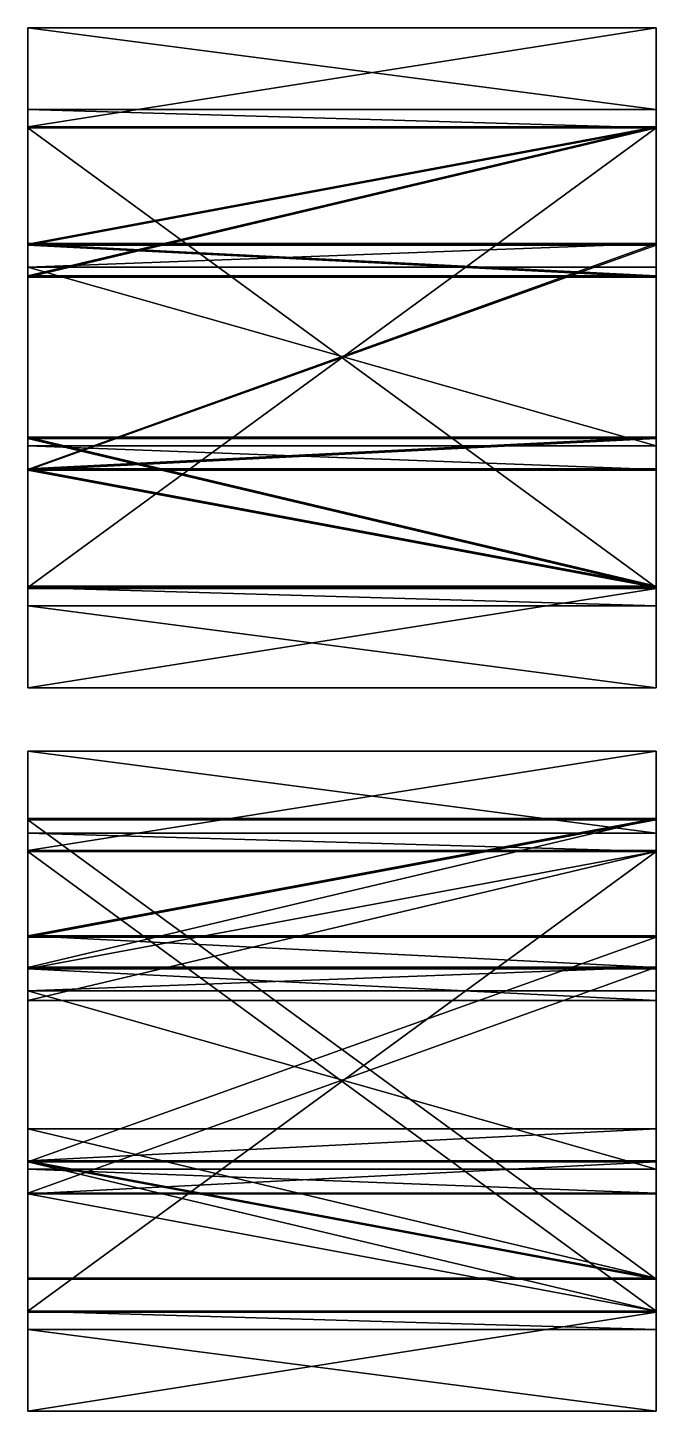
# Model space of a CAD drawing. Extents: x -1 to 513, y -336 to 796.
import ezdxf

# ---------------------------------------------------------------- set-up
doc = ezdxf.new("R2010")
doc.units = 0

msp = doc.modelspace()

# ---------------------------------------------------------------- meshes
at = {"layer": 'OBJECT000', "color": 50}
mesh = msp.add_polyface(dxfattribs=at)
corners = [(-1, 338, -65), (-1, 337.221985, -65), (513, 337.221985, -65), (513, 338, -65), (-1, 338, 195.72319), (-1, 323, 185.526337), (-1, 256, 109.943512), (-1, 256, 25.122467), (513, 256, 25.122467), (513, 256, 109.943512), (513, 323, 185.526337), (513, 338, 195.72319)]
mesh.append_faces([[corners[k] for k in face] for face in [(1, 3, 0), (5, 0, 4), (2, 11, 3), (8, 6, 9), (10, 4, 11), (9, 5, 10), (2, 7, 8), (0, 11, 4)]], dxfattribs={"vtx0": -1})
mesh.append_faces([[corners[k] for k in face] for face in [(5, 7, 1), (5, 1, 0), (2, 9, 10), (2, 10, 11)]], dxfattribs={"vtx0": -1, "vtx2": -1})
mesh.append_faces([[corners[k] for k in face] for face in [(1, 2, 3), (5, 6, 7), (2, 8, 9), (8, 7, 6), (10, 5, 4), (9, 6, 5), (2, 1, 7), (0, 3, 11)]], dxfattribs={"vtx2": -1})
at = {"layer": 'OBJECT001', "color": 50}
mesh = msp.add_polyface(dxfattribs=at)
corners = [(-1, 714.776978, -65), (-1, 714, -65), (513, 714, -65), (513, 714.776978, -65), (-1, 796, 25.122467), (-1, 796, 109.94355), (-1, 729.036377, 185.463806), (-1, 714, 194.764664), (513, 729.036377, 185.463806), (513, 796, 109.94355), (513, 796, 25.122467), (513, 714, 194.764664)]
mesh.append_faces([[corners[k] for k in face] for face in [(1, 3, 0), (0, 7, 1), (9, 11, 8), (4, 9, 5), (5, 8, 6), (0, 10, 4), (2, 7, 11), (6, 11, 7)]], dxfattribs={"vtx0": -1})
mesh.append_faces([[corners[k] for k in face] for face in [(0, 5, 6), (0, 6, 7), (9, 3, 2), (9, 2, 11)]], dxfattribs={"vtx0": -1, "vtx2": -1})
mesh.append_faces([[corners[k] for k in face] for face in [(1, 2, 3), (0, 4, 5), (9, 10, 3), (4, 10, 9), (5, 9, 8), (0, 3, 10), (2, 1, 7), (6, 8, 11)]], dxfattribs={"vtx2": -1})
at = {"layer": 'OBJECT002', "color": 50}
mesh = msp.add_polyface(dxfattribs=at)
corners = [(-1, 714, -70), (-1, 338, -70), (513, 338, -70), (513, 714, -70), (-1, 338, -60), (-1, 714, -60), (513, 714, -60), (513, 338, -60)]
mesh.append_faces([[corners[k] for k in face] for face in [(1, 3, 0), (1, 5, 4), (3, 7, 6), (0, 6, 5), (2, 4, 7), (5, 7, 4)]], dxfattribs={"vtx0": -1})
mesh.append_faces([[corners[k] for k in face] for face in [(1, 2, 3), (1, 0, 5), (3, 2, 7), (0, 3, 6), (2, 1, 4), (5, 6, 7)]], dxfattribs={"vtx2": -1})
at = {"layer": 'OBJECT003', "color": 50}
mesh = msp.add_polyface(dxfattribs=at)
corners = [(-1, 339, 22.885986), (-1, 435.014923, 73), (513, 435.014923, 73), (513, 339, 22.885986), (-1, 461, 73), (513, 461, 73), (-1, 339, 11), (513, 339, 11)]
mesh.append_faces([[corners[k] for k in face] for face in [(1, 3, 0), (1, 5, 2), (1, 6, 4), (3, 5, 7), (0, 7, 6), (4, 7, 5)]], dxfattribs={"vtx0": -1})
mesh.append_faces([[corners[k] for k in face] for face in [(1, 2, 3), (1, 4, 5), (1, 0, 6), (3, 2, 5), (0, 3, 7), (4, 6, 7)]], dxfattribs={"vtx2": -1})
at = {"layer": 'OBJECT004', "color": 50}
mesh = msp.add_polyface(dxfattribs=at)
corners = [(-1, 618, 73), (-1, 434, 73), (513, 434, 73), (513, 618, 73), (-1, 338, 83), (-1, 338, 82.882355), (-1, 714, 82.868973), (-1, 714, 83), (513, 714, 83), (513, 714, 82.868973), (513, 338, 82.882355), (513, 338, 83)]
mesh.append_faces([[corners[k] for k in face] for face in [(1, 3, 0), (5, 7, 4), (9, 11, 8), (6, 8, 7), (10, 4, 11), (7, 11, 4), (0, 9, 6), (1, 10, 2)]], dxfattribs={"vtx0": -1})
mesh.append_faces([[corners[k] for k in face] for face in [(5, 0, 6), (5, 6, 7), (9, 2, 10), (9, 10, 11)]], dxfattribs={"vtx0": -1, "vtx2": -1})
mesh.append_faces([[corners[k] for k in face] for face in [(1, 2, 3), (5, 1, 0), (9, 3, 2), (6, 9, 8), (10, 5, 4), (7, 8, 11), (0, 3, 9), (1, 5, 10)]], dxfattribs={"vtx2": -1})
at = {"layer": 'OBJECT005', "color": 50}
mesh = msp.add_polyface(dxfattribs=at)
corners = [(513, 618.988403, 73), (-1, 618.988403, 73), (-1, 715, 22.887573), (513, 715, 22.887573), (-1, 593, 73), (513, 593, 73), (-1, 715, 11), (513, 715, 11)]
mesh.append_faces([[corners[k] for k in face] for face in [(1, 3, 0), (1, 5, 4), (2, 4, 6), (0, 7, 5), (3, 6, 7), (4, 7, 6)]], dxfattribs={"vtx0": -1})
mesh.append_faces([[corners[k] for k in face] for face in [(1, 2, 3), (1, 0, 5), (2, 1, 4), (0, 3, 7), (3, 2, 6), (4, 5, 7)]], dxfattribs={"vtx2": -1})
at = {"layer": 'OBJECT006', "color": 50}
mesh = msp.add_polyface(dxfattribs=at)
corners = [(-1, 122), (-1, -254), (513, -254), (513, 122), (-1, -254, 10), (-1, 122, 10), (513, 122, 10), (513, -254, 10)]
mesh.append_faces([[corners[k] for k in face] for face in [(1, 3, 0), (1, 5, 4), (3, 7, 6), (0, 6, 5), (2, 4, 7), (5, 7, 4)]], dxfattribs={"vtx0": -1})
mesh.append_faces([[corners[k] for k in face] for face in [(1, 2, 3), (1, 0, 5), (3, 2, 7), (0, 3, 6), (2, 1, 4), (5, 6, 7)]], dxfattribs={"vtx2": -1})
at = {"layer": 'OBJECT007', "color": 50}
mesh = msp.add_polyface(dxfattribs=at)
corners = [(-1, -254, 5), (-1, -254.778015, 5), (513, -254.778015, 5), (513, -254, 5), (-1, -254, 196.723297), (-1, -269, 189.225006), (-1, -336, 133.645035), (-1, -336, 71.271729), (513, -336, 71.271729), (513, -336, 133.645035), (513, -269, 189.225006), (513, -254, 196.723297)]
mesh.append_faces([[corners[k] for k in face] for face in [(1, 3, 0), (5, 0, 4), (2, 11, 3), (8, 6, 9), (10, 4, 11), (9, 5, 10), (2, 7, 8), (0, 11, 4)]], dxfattribs={"vtx0": -1})
mesh.append_faces([[corners[k] for k in face] for face in [(5, 7, 1), (5, 1, 0), (2, 9, 10), (2, 10, 11)]], dxfattribs={"vtx0": -1, "vtx2": -1})
mesh.append_faces([[corners[k] for k in face] for face in [(1, 2, 3), (5, 6, 7), (2, 8, 9), (8, 7, 6), (10, 5, 4), (9, 6, 5), (2, 1, 7), (0, 3, 11)]], dxfattribs={"vtx2": -1})
at = {"layer": 'OBJECT008', "color": 50}
mesh = msp.add_polyface(dxfattribs=at)
corners = [(-1, 122.777008, 5), (-1, 122, 5), (513, 122, 5), (513, 122.777008, 5), (-1, 204, 71.271729), (-1, 204, 133.645065), (-1, 137.036407, 189.179047), (-1, 122, 196.018433), (513, 137.036407, 189.179047), (513, 204, 133.645065), (513, 204, 71.271729), (513, 122, 196.018433)]
mesh.append_faces([[corners[k] for k in face] for face in [(1, 3, 0), (0, 7, 1), (9, 11, 8), (4, 9, 5), (5, 8, 6), (0, 10, 4), (2, 7, 11), (6, 11, 7)]], dxfattribs={"vtx0": -1})
mesh.append_faces([[corners[k] for k in face] for face in [(0, 5, 6), (0, 6, 7), (9, 3, 2), (9, 2, 11)]], dxfattribs={"vtx0": -1, "vtx2": -1})
mesh.append_faces([[corners[k] for k in face] for face in [(1, 2, 3), (0, 4, 5), (9, 10, 3), (4, 10, 9), (5, 9, 8), (0, 3, 10), (2, 1, 7), (6, 8, 11)]], dxfattribs={"vtx2": -1})
at = {"layer": 'OBJECT009', "color": 50}
mesh = msp.add_polyface(dxfattribs=at)
corners = [(-1, -254, 195.886002), (-1, -157.985077, 246), (513, -157.985077, 246), (513, -254, 195.886002), (-1, -132, 246), (513, -132, 246), (-1, -254, 184), (513, -254, 184)]
mesh.append_faces([[corners[k] for k in face] for face in [(1, 3, 0), (1, 5, 2), (1, 6, 4), (3, 5, 7), (0, 7, 6), (4, 7, 5)]], dxfattribs={"vtx0": -1})
mesh.append_faces([[corners[k] for k in face] for face in [(1, 2, 3), (1, 4, 5), (1, 0, 6), (3, 2, 5), (0, 3, 7), (4, 6, 7)]], dxfattribs={"vtx2": -1})
at = {"layer": 'OBJECT010', "color": 50}
mesh = msp.add_polyface(dxfattribs=at)
corners = [(-1, -138, 256), (-1, 8, 256), (513, 8, 256), (513, -138, 256), (-1, 27.333481, 246), (-1, -157.565399, 246), (513, -157.565399, 246), (513, 27.333481, 246)]
mesh.append_faces([[corners[k] for k in face] for face in [(1, 3, 0), (1, 5, 4), (3, 7, 6), (0, 6, 5), (1, 7, 2), (5, 7, 4)]], dxfattribs={"vtx0": -1})
mesh.append_faces([[corners[k] for k in face] for face in [(1, 2, 3), (1, 0, 5), (3, 2, 7), (0, 3, 6), (1, 4, 7), (5, 6, 7)]], dxfattribs={"vtx2": -1})
at = {"layer": 'OBJECT011', "color": 50}
mesh = msp.add_polyface(dxfattribs=at)
corners = [(513, 25.988411, 246), (-1, 25.988411, 246), (-1, 122, 195.887589), (513, 122, 195.887589), (-1, 0, 246), (513, 0, 246), (-1, 122, 184), (513, 122, 184)]
mesh.append_faces([[corners[k] for k in face] for face in [(1, 3, 0), (1, 5, 4), (2, 4, 6), (0, 7, 5), (3, 6, 7), (4, 7, 6)]], dxfattribs={"vtx0": -1})
mesh.append_faces([[corners[k] for k in face] for face in [(1, 2, 3), (1, 0, 5), (2, 1, 4), (0, 3, 7), (3, 2, 6), (4, 5, 7)]], dxfattribs={"vtx2": -1})
at = {"layer": 'OBJECT012', "color": 50}
mesh = msp.add_polyface(dxfattribs=at)
corners = [(-1, 338, 194.886002), (-1, 434.014923, 245), (513, 434.014923, 245), (513, 338, 194.886002), (-1, 460, 245), (513, 460, 245), (-1, 338, 183), (513, 338, 183)]
mesh.append_faces([[corners[k] for k in face] for face in [(1, 3, 0), (1, 5, 2), (1, 6, 4), (3, 5, 7), (0, 7, 6), (4, 7, 5)]], dxfattribs={"vtx0": -1})
mesh.append_faces([[corners[k] for k in face] for face in [(1, 2, 3), (1, 4, 5), (1, 0, 6), (3, 2, 5), (0, 3, 7), (4, 6, 7)]], dxfattribs={"vtx2": -1})
at = {"layer": 'OBJECT013', "color": 50}
mesh = msp.add_polyface(dxfattribs=at)
corners = [(-1, 454, 255), (-1, 600, 255), (513, 600, 255), (513, 454, 255), (-1, 619.333496, 245), (-1, 434.434601, 245), (513, 434.434601, 245), (513, 619.333496, 245)]
mesh.append_faces([[corners[k] for k in face] for face in [(1, 3, 0), (1, 5, 4), (3, 7, 6), (0, 6, 5), (1, 7, 2), (5, 7, 4)]], dxfattribs={"vtx0": -1})
mesh.append_faces([[corners[k] for k in face] for face in [(1, 2, 3), (1, 0, 5), (3, 2, 7), (0, 3, 6), (1, 4, 7), (5, 6, 7)]], dxfattribs={"vtx2": -1})
at = {"layer": 'OBJECT014', "color": 50}
mesh = msp.add_polyface(dxfattribs=at)
corners = [(513, 617.988403, 245), (-1, 617.988403, 245), (-1, 714, 194.887589), (513, 714, 194.887589), (-1, 592, 245), (513, 592, 245), (-1, 714, 183), (513, 714, 183)]
mesh.append_faces([[corners[k] for k in face] for face in [(1, 3, 0), (1, 5, 4), (2, 4, 6), (0, 7, 5), (3, 6, 7), (4, 7, 6)]], dxfattribs={"vtx0": -1})
mesh.append_faces([[corners[k] for k in face] for face in [(1, 2, 3), (1, 0, 5), (2, 1, 4), (0, 3, 7), (3, 2, 6), (4, 5, 7)]], dxfattribs={"vtx2": -1})
at = {"layer": 'OBJECT015', "color": 50}
mesh = msp.add_polyface(dxfattribs=at)
corners = [(-1, -227, -124.114014), (-1, -130.985077, -74), (513, -130.985077, -74), (513, -227, -124.114014), (-1, -105, -74), (513, -105, -74), (-1, -227, -136), (513, -227, -136)]
mesh.append_faces([[corners[k] for k in face] for face in [(1, 3, 0), (1, 5, 2), (1, 6, 4), (3, 5, 7), (0, 7, 6), (4, 7, 5)]], dxfattribs={"vtx0": -1})
mesh.append_faces([[corners[k] for k in face] for face in [(1, 2, 3), (1, 4, 5), (1, 0, 6), (3, 2, 5), (0, 3, 7), (4, 6, 7)]], dxfattribs={"vtx2": -1})
at = {"layer": 'OBJECT016', "color": 50}
mesh = msp.add_polyface(dxfattribs=at)
corners = [(-1, 52, -74), (-1, -132, -74), (513, -132, -74), (513, 52, -74), (-1, -228, -64), (-1, -228, -64.117645), (-1, 148, -64.131027), (-1, 148, -64), (513, 148, -64), (513, 148, -64.131027), (513, -228, -64.117645), (513, -228, -64)]
mesh.append_faces([[corners[k] for k in face] for face in [(1, 3, 0), (5, 7, 4), (9, 11, 8), (6, 8, 7), (10, 4, 11), (7, 11, 4), (0, 9, 6), (1, 10, 2)]], dxfattribs={"vtx0": -1})
mesh.append_faces([[corners[k] for k in face] for face in [(5, 0, 6), (5, 6, 7), (9, 2, 10), (9, 10, 11)]], dxfattribs={"vtx0": -1, "vtx2": -1})
mesh.append_faces([[corners[k] for k in face] for face in [(1, 2, 3), (5, 1, 0), (9, 3, 2), (6, 9, 8), (10, 5, 4), (7, 8, 11), (0, 3, 9), (1, 5, 10)]], dxfattribs={"vtx2": -1})
at = {"layer": 'OBJECT017', "color": 50}
mesh = msp.add_polyface(dxfattribs=at)
corners = [(513, 52.988403, -74), (-1, 52.988403, -74), (-1, 149, -124.112427), (513, 149, -124.112427), (-1, 27, -74), (513, 27, -74), (-1, 149, -136), (513, 149, -136)]
mesh.append_faces([[corners[k] for k in face] for face in [(1, 3, 0), (1, 5, 4), (2, 4, 6), (0, 7, 5), (3, 6, 7), (4, 7, 6)]], dxfattribs={"vtx0": -1})
mesh.append_faces([[corners[k] for k in face] for face in [(1, 2, 3), (1, 0, 5), (2, 1, 4), (0, 3, 7), (3, 2, 6), (4, 5, 7)]], dxfattribs={"vtx2": -1})

doc.saveas('drawing.dxf')
